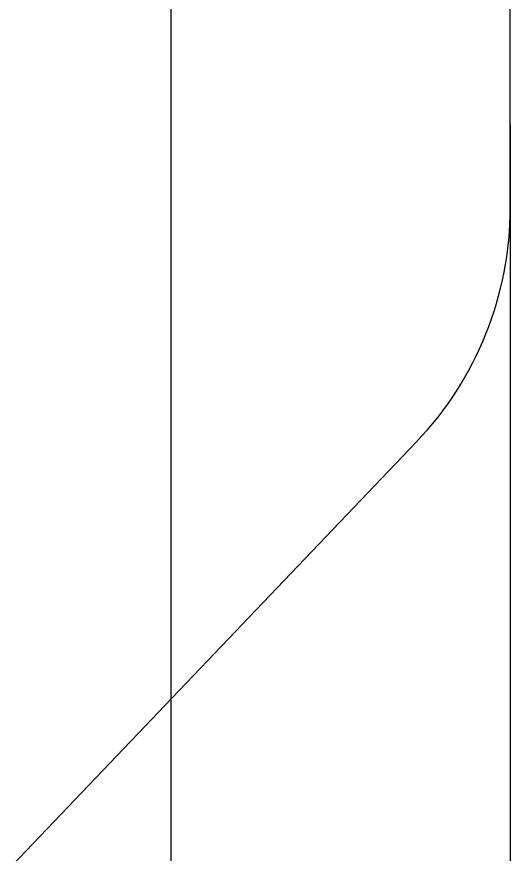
# Model space of a CAD drawing. Header units: millimetres. Extents: x -7720 to 6073, y -7402 to 5433.
# Drawn here: x 3891 to 6073, y -4230 to -530 of the extents above; entities that cross this region are included whole.
import ezdxf

# ---------------------------------------------------------------- set-up
doc = ezdxf.new("R2010")
doc.units = ezdxf.units.MM
for name, color, linetype in [('DIKOM_ЗОНА', 80, 'Continuous'), ('DIKOM_РАЗМЕР_ЗОНА', 7, 'Continuous'), ('DIKOM_РАЗМЕР_ОБЪЕКТА', 7, 'Continuous')]:
    doc.layers.add(name, color=color, linetype=linetype)
doc.styles.add('style1', font='arial.ttf', dxfattribs={"width": 0.8})
doc.dimstyles.new('1-50', dxfattribs={"dimtxt": 300, "dimasz": 200, "dimexe": 100, "dimexo": 0, "dimgap": 100, "dimtad": 1, "dimtxsty": 'style1', "dimcen": 200, "dimclrd": 7, "dimclre": 7, "dimclrt": 7, "dimadec": 1, "dimazin": 2, "dimtfac": 1, "dimtmove": 0, "dimatfit": 2, "dimfxl": 0, "dimlwd": 25, "dimlwe": 18, "dimarcsym": 0})

# ---------------------------------------------------------------- blocks, each defined once
blk = doc.blocks.new('*D1')
at = {"layer": 'Defpoints', "color": 0, "transparency": 16777216}
for p in [(-3938.7, 77.3), (4572.7, -275.2), (4572.7, -6577.9)]:
    blk.add_point(p, dxfattribs=at)
at = {"layer": 'DIKOM_РАЗМЕР_ОБЪЕКТА', "color": 7, "lineweight": 18, "transparency": 16777216}
for p, q in [((-3938.7, 77.3), (-3938.7, -6677.9)), ((4572.7, -275.2), (4572.7, -6677.9))]:
    blk.add_line(p, q, dxfattribs=at)
at = {"layer": 'DIKOM_РАЗМЕР_ОБЪЕКТА', "color": 7, "lineweight": 25, "transparency": 16777216}
blk.add_line((-3738.7, -6577.9), (4372.7, -6577.9), dxfattribs=at)
at = {"layer": 'DIKOM_РАЗМЕР_ОБЪЕКТА', "color": 7, "transparency": 16777216}
for points in [[(-3738.7, -6544.6), (-3738.7, -6611.2), (-3938.7, -6577.9)], [(4372.7, -6544.6), (4372.7, -6611.2), (4572.7, -6577.9)]]:
    blk.add_solid(points, dxfattribs=at)
at = {"layer": 'DIKOM_РАЗМЕР_ОБЪЕКТА', "color": 7, "transparency": 16777216, "insert": (317, -6324.7), "char_height": 300, "attachment_point": 5, "style": 'style1'}
blk.add_mtext('8500', dxfattribs=at)
blk = doc.blocks.new('*D3')
at = {"layer": 'Defpoints', "color": 0, "transparency": 16777216}
for p in [(-5938.7, -432.4), (6072.7, -1006.9), (6072.7, -7302.4)]:
    blk.add_point(p, dxfattribs=at)
at = {"layer": 'DIKOM_РАЗМЕР_ЗОНА', "color": 7, "lineweight": 18, "transparency": 16777216}
for p, q in [((-5938.7, -432.4), (-5938.7, -7402.4)), ((6072.7, -1006.9), (6072.7, -7402.4))]:
    blk.add_line(p, q, dxfattribs=at)
at = {"layer": 'DIKOM_РАЗМЕР_ЗОНА', "color": 7, "lineweight": 25, "transparency": 16777216}
blk.add_line((-5738.7, -7302.4), (5872.7, -7302.4), dxfattribs=at)
at = {"layer": 'DIKOM_РАЗМЕР_ЗОНА', "color": 7, "transparency": 16777216}
for points in [[(-5738.7, -7269.1), (-5738.7, -7335.8), (-5938.7, -7302.4)], [(5872.7, -7269.1), (5872.7, -7335.8), (6072.7, -7302.4)]]:
    blk.add_solid(points, dxfattribs=at)
at = {"layer": 'DIKOM_РАЗМЕР_ЗОНА', "color": 7, "transparency": 16777216, "insert": (67, -7049.3), "char_height": 300, "attachment_point": 5, "style": 'style1'}
blk.add_mtext('12000', dxfattribs=at)

msp = doc.modelspace()

# ---------------------------------------------------------------- linework, layer by layer
at = {"layer": 'DIKOM_ЗОНА', "color": 3, "lineweight": 15}
msp.add_lwpolyline([(-1529.395, -3111.691), (1082.178, -5723.265, 0.42106898), (2512.708, -5706.563), (5657.811, -2411.052, 0.19285113), (6072.676, -1375.444), (6072.676, 424.789, 0.41421356), (4572.676, 1924.789), (3708.836, 1924.789, -0.35251309), (3464.6, 2121.416, 0.35251309), (2564.834, 2845.789), (1294.788, 2845.789, -0.41421356), (1044.788, 3095.789), (1044.788, 3520.43, 0.06968355), (1006.316, 3795.137, 0.33486452), (-1165.044, 5433.022)], format="xyb", dxfattribs=at)

# ---------------------------------------------------------------- dimensions: what is measured, and where the dimension line sits
at = {"layer": 'DIKOM_РАЗМЕР_ЗОНА'}
dim = msp.add_linear_dim(base=(6072.676, -7302.437), p1=(-5938.714, -432.437), p2=(6072.676, -1006.937), text='12000', dimstyle='1-50', dxfattribs=at)
dim.commit()
dim.dimension.update_dxf_attribs({"geometry": '*D3', "text_midpoint": (66.981, -7302.437), "dimtype": 160})
at = {"layer": 'DIKOM_РАЗМЕР_ОБЪЕКТА'}
dim = msp.add_linear_dim(base=(4572.676, -6577.897), p1=(-3938.714, 77.288), p2=(4572.676, -275.211), text='8500', dimstyle='1-50', dxfattribs=at)
dim.commit()
dim.dimension.update_dxf_attribs({"geometry": '*D1', "text_midpoint": (316.981, -6577.897), "dimtype": 160})

doc.saveas('drawing.dxf')
